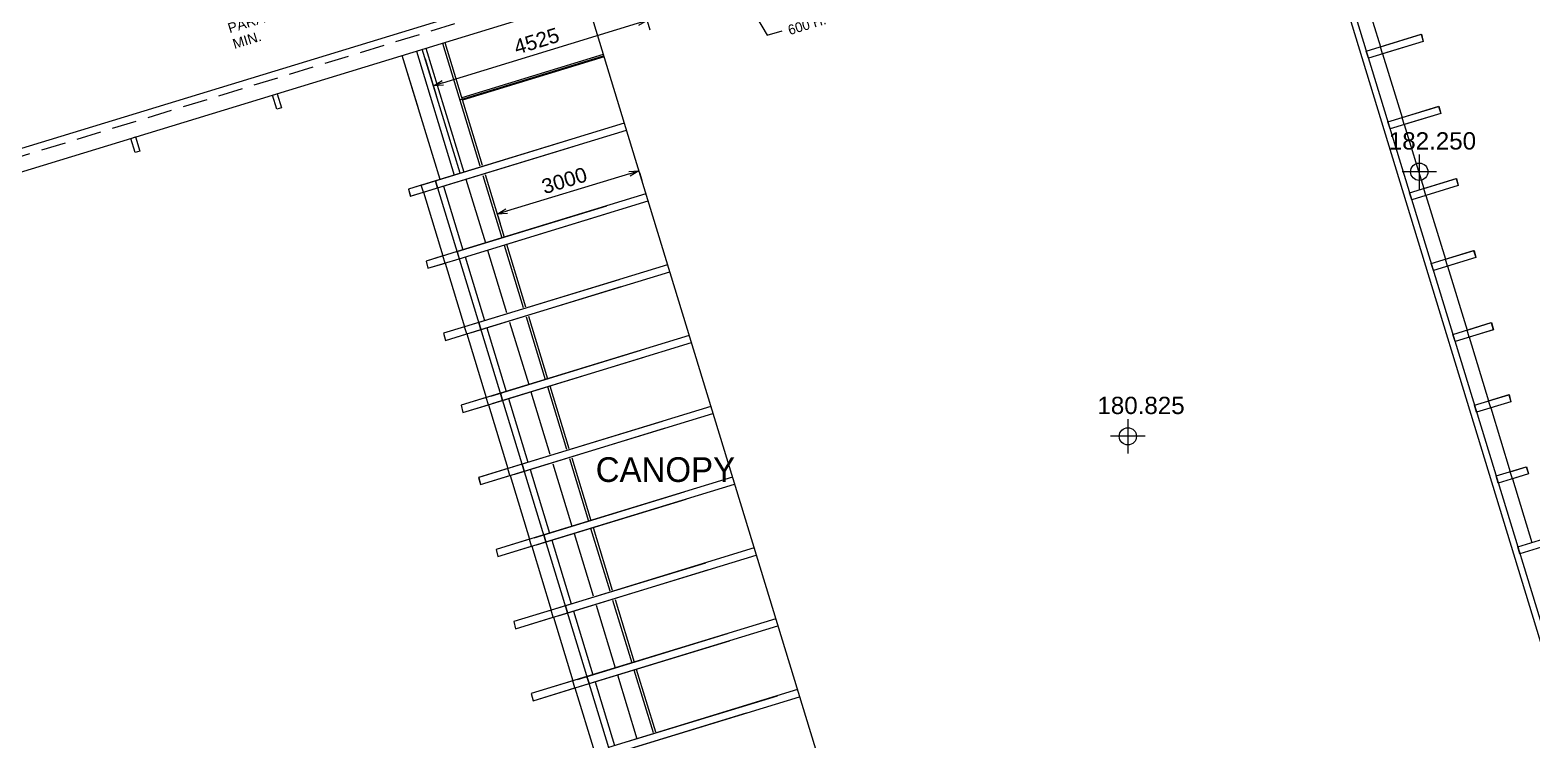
# Model space of a CAD drawing. Header units: millimetres. Extents: x 19735 to 121424, y -888 to 73156.
# Drawn here: x 47541 to 77964, y 31587 to 45966 of the extents above; entities that cross this region are included whole.
import ezdxf

# ---------------------------------------------------------------- set-up
doc = ezdxf.new("R2010")
doc.units = ezdxf.units.MM
doc.header["$LTSCALE"] = 1000
doc.linetypes.add('DASHED', pattern=[0.75, 0.5, -0.25])
doc.linetypes.add('HIDDEN', pattern=[9.525, 6.35, -3.175])
doc.layers.get('0').update_dxf_attribs({"color": 8})
doc.layers.get('Defpoints').update_dxf_attribs({"color": 8})
for name, color, linetype in [('DLN030_2', 8, 'Continuous'), ('DLN032__', 8, 'Continuous'), ('DLN040__', 8, 'Continuous'), ('DLN041__', 8, 'Continuous'), ('DLN210__', 8, 'Continuous'), ('DLN314__', 8, 'Continuous'), ('geometry', 8, 'Continuous'), ('LEVEL', 8, 'Continuous')]:
    doc.layers.add(name, color=color, linetype=linetype)
doc.styles.add('ROMANS', font='swissl.ttf')
doc.styles.get("Standard").update_dxf_attribs({"font": 'arial.ttf'})
doc.styles.add('SWIS721LT450', font='swissl.ttf')
doc.styles.add('SWIS721LT750', font='swissl.ttf')
doc.dimstyles.new('INTDIM', dxfattribs={"dimscale": 200, "dimtxt": 2.25, "dimasz": 1.5, "dimexe": 1, "dimexo": 0, "dimgap": 1, "dimtad": 1, "dimdec": 0, "dimrnd": 1, "dimzin": 1, "dimdsep": 46, "dimtxsty": 'SWIS721LT450', "dimcen": 1, "dimclrd": 1, "dimclre": 1, "dimclrt": 2, "dimaunit": 1, "dimadec": 3, "dimazin": 0, "dimtfac": 1, "dimtdec": 0, "dimtix": 1, "dimtmove": 2, "dimatfit": 0, "dimldrblk": 'DOT', "dimfxl": 1, "dimtolj": 1, "dimtzin": 0, "dimarcsym": 0})

# ---------------------------------------------------------------- blocks, each defined once
blk = doc.blocks.new('ELEX')
at = {"layer": 'DLN032__'}
for p, q in [((0, 0.5), (0, -0.5)), ((0.5, 0), (-0.5, 0))]:
    blk.add_line(p, q, dxfattribs=at)
blk.add_circle((0, 0), 0.25, dxfattribs=at)
at = {"layer": 'DLN032__', "style": 'ROMANS'}
blk.add_attdef('ELEX', (0.257, 0.354), '', height=0.5, dxfattribs=at)
blk = doc.blocks.new('DIMARR')
for p, q in [((-1, 0.25), (0, 0)), ((-1, 0), (0, 0)), ((0, 0), (-1, -0.25))]:
    blk.add_line(p, q)
blk = doc.blocks.new('*D80')
at = {"layer": 'Defpoints', "color": 0, "transparency": 16777216}
for p in [(59813, 46899), (60039, 46161), (55486, 45576)]:
    blk.add_point(p, dxfattribs=at)
at = {"layer": 'DLN030_2', "lineweight": -2, "transparency": 16777216}
for p, q in [((59872, 46708), (60097, 45970)), ((55903, 44897), (59848, 46103)), ((55544, 45385), (55770, 44647))]:
    blk.add_line(p, q, dxfattribs=at)
at = {"layer": 'DLN030_2', "lineweight": -2, "transparency": 16777216, "xscale": 200, "yscale": 200, "zscale": 200}
for p, rotation in [((60039, 46161), 17.00000000000844), ((55712, 44838), 197.0000000000084)]:
    blk.add_blockref('DIMARR', p, dxfattribs=dict(at, rotation=rotation))
at = {"layer": 'DLN030_2', "transparency": 16777216, "insert": (57801, 45743), "char_height": 300, "attachment_point": 5, "rotation": 17, "style": 'SWIS721LT450'}
blk.add_mtext('\\A1;4525', dxfattribs=at)
blk = doc.blocks.new('*D39')
at = {"layer": 'Defpoints', "color": 0, "transparency": 16777216}
for p in [(59824, 43272), (56955, 42395), (57004, 42236)]:
    blk.add_point(p, dxfattribs=at)
at = {"layer": 'DLN030_2', "lineweight": -2, "transparency": 16777216}
for p, q in [((59682, 43054), (57195, 42294)), ((59883, 43081), (59931, 42922)), ((57014, 42204), (57062, 42045))]:
    blk.add_line(p, q, dxfattribs=at)
at = {"layer": 'DLN030_2', "lineweight": -2, "transparency": 16777216, "xscale": 200, "yscale": 200, "zscale": 200}
for p, rotation in [((59873, 43113), 16.99999999999978), ((57004, 42236), 196.9999999999997)]:
    blk.add_blockref('DIMARR', p, dxfattribs=dict(at, rotation=rotation))
at = {"layer": 'DLN030_2', "transparency": 16777216, "insert": (58364, 42917), "char_height": 300, "attachment_point": 5, "rotation": 17, "style": 'SWIS721LT450'}
blk.add_mtext('\\A1;3000', dxfattribs=at)
blk = doc.blocks.new('_Dot')
at = {"color": 0, "linetype": 'ByBlock', "lineweight": -2}
blk.add_line((-0.5, 0), (-1, 0), dxfattribs=at)
at = {"color": 0, "linetype": 'ByBlock', "const_width": 0.5}
blk.add_lwpolyline([(-0.25, 0, 1), (0.25, 0, 1)], format="xyb", close=True, dxfattribs=at)
blk = doc.blocks.new('314')
at = {"layer": 'DLN314__'}
blk.add_lwpolyline([(650, -600), (550, -600), (550, -300), (650, -300)], close=True, dxfattribs=at)

msp = doc.modelspace()

# ---------------------------------------------------------------- linework, layer by layer
at = {"layer": 'DLN210__'}
for p, q in [((73654.3, 48228.9), (78434.5, 32593.3)), ((73773.8, 48265.4), (78554.1, 32629.8)), ((59681.7, 47329.4), (26784.8, 37271.8)), ((74499.2, 46918.7), (74893.9, 45627.7)), ((55408.5, 44376), (55079.6, 45451.8)), ((55408.5, 44376), (55079.6, 45451.8)), ((55847, 42941.5), (55079.6, 45451.8)), ((55366.5, 45539.5), (56133.9, 43029.2)), ((55814.9, 44500.2), (55486, 45576.1)), ((56253.5, 43065.6), (55486, 45576.1)), ((74937.8, 45484.2), (75332.5, 44193.2)), ((75376.4, 44049.8), (75771.1, 42758.8)), ((55509.3, 42681.1), (55904, 41390.1)), ((55796.2, 42768.8), (59260.8, 31436.6)), ((55915.7, 42805.4), (56310.4, 41514.4)), ((75814.9, 42615.3), (76209.6, 41324.3)), ((55947.9, 41246.7), (56342.6, 39955.7)), ((56354.3, 41370.9), (56749, 40079.9)), ((76253.5, 41180.9), (76648.2, 39889.8)), ((56792.9, 39936.5), (57187.6, 38645.5)), ((56386.4, 39812.2), (56781.1, 38521.2)), ((76692, 39746.4), (77086.7, 38455.4)), ((56825, 38377.8), (57219.7, 37086.7)), ((57231.4, 38502), (57626.1, 37211)), ((77130.6, 38311.9), (77525.3, 37020.9)), ((57263.5, 36943.3), (57658.2, 35652.3)), ((57670, 37067.6), (58064.7, 35776.6)), ((77569.1, 36877.5), (77963.8, 35586.5)), ((58108.5, 35633.1), (58503.2, 34342.1)), ((57702.1, 35508.8), (58096.8, 34217.8)), ((58140.7, 34074.4), (58535.4, 32783.4)), ((58547.1, 34198.7), (58941.8, 32907.6)), ((58579.2, 32639.9), (58973.9, 31348.9)), ((58985.6, 32764.2), (59380.3, 31473.2))]:
    msp.add_line(p, q, dxfattribs=at)
at = {"layer": 'DLN210__', "linetype": 'DASHED'}
msp.add_line((59725.6, 47186), (26685.2, 37084.5), dxfattribs=at)
at = {"layer": 'DLN210__'}
msp.add_lwpolyline([(20200.1, 57270.5), (69354.1, 72298.4), (75640.1, 51737.8), (26486.1, 36709.9)], close=True, dxfattribs=at)
at = {"layer": 'DLN314__', "linetype": 'HIDDEN', "ltscale": 0.5}
for p, q in [((55464.5, 42824.6), (59576.6, 44081.8)), ((55508.4, 42681.1), (59620.5, 43938.3)), ((56190, 41477.8), (60015.2, 42647.3)), ((56233.8, 41334.4), (60059, 42503.9)), ((56437.3, 39984.9), (60453.7, 41212.9)), ((56481.1, 39841.5), (60497.6, 41069.4)), ((56875.8, 38550.4), (60892.3, 39778.4)), ((56919.7, 38407), (60936.2, 39635)), ((57314.4, 37116), (61330.9, 38343.9)), ((57358.2, 36972.5), (61374.7, 38200.5)), ((57752.9, 35681.5), (61769.4, 36909.5)), ((57796.8, 35538.1), (61813.3, 36766)), ((58191.5, 34247.1), (62208, 35475)), ((58235.4, 34103.6), (62251.8, 35331.6)), ((58630.1, 32812.6), (62646.5, 34040.6)), ((58673.9, 32669.2), (62690.4, 33897.1)), ((59642.4, 31553.6), (63085.1, 32606.1)), ((59016.8, 31205.5), (63128.9, 32462.7))]:
    msp.add_line(p, q, dxfattribs=at)
at = {"layer": 'DLN314__'}
for p, q in [((56190.9, 41477.8), (55563.6, 41286)), ((55563.6, 41286), (55599.1, 41140)), ((55599.1, 41140), (56234.8, 41334.4))]:
    msp.add_line(p, q, dxfattribs=at)
for points in [[(74607.1, 45540), (75717.1, 45879.3), (75760.9, 45735.9), (74650.9, 45396.5)], [(74893.9, 45627.7), (74893.9, 45627.7), (75725.5, 45881.9), (75761, 45735.9), (74937.8, 45484.2), (74893.9, 45627.7)], [(75045.6, 44105.5), (76072.1, 44419.3), (76116, 44275.9), (75089.5, 43962.1)], [(75332.5, 44193.2), (75332.5, 44193.3), (76080.6, 44421.9), (76116.1, 44275.9), (75376.4, 44049.8), (75332.5, 44193.2)], [(55244, 42600), (55796.2, 42768.8), (55752.3, 42912.3), (55208.5, 42746)], [(75484.2, 42671), (76427.2, 42959.4), (76471.1, 42815.9), (75528, 42527.6)], [(75771.1, 42758.8), (75771.1, 42758.8), (76435.7, 42962), (76471.2, 42816), (75814.9, 42615.3), (75771.1, 42758.8)], [(55243, 42600), (55508.4, 42681.1), (55464.5, 42824.6), (55207.5, 42746)], [(55946.9, 41246.7), (55903.1, 41390.1), (55562.6, 41286), (55598.2, 41140)], [(75922.7, 41236.6), (76782.3, 41499.4), (76826.1, 41355.9), (75966.6, 41093.1)], [(76209.6, 41324.3), (76790.8, 41502), (76826.3, 41356), (76253.5, 41180.9)], [(56341.6, 39955.7), (55917.8, 39826.1), (55953.3, 39680.1), (56385.5, 39812.2)], [(56629.5, 40043.4), (55918.7, 39826.1), (55954.2, 39680.1), (56673.3, 39899.9)], [(76361.3, 39802.1), (77137.3, 40039.4), (77181.2, 39896), (76405.1, 39658.7)], [(76648.2, 39889.8), (77145.9, 40042), (77181.4, 39896), (76692, 39746.4)], [(56780.2, 38521.2), (56272.9, 38366.1), (56308.4, 38220.1), (56824.1, 38377.8)], [(57068, 38608.9), (56273.8, 38366.1), (56309.3, 38220.1), (57111.9, 38465.5)], [(76799.8, 38367.7), (77492.4, 38579.4), (77536.3, 38436), (76843.7, 38224.2)], [(77130.6, 38311.9), (77086.7, 38455.4), (77501, 38582.1), (77536.6, 38436.1)], [(57550.4, 37031), (57506.6, 37174.5), (56628.9, 36906.1), (56664.4, 36760.1), (57550.4, 37031), (57550.4, 37031)], [(77238.4, 36933.2), (77847.5, 37119.4), (77891.3, 36976), (77282.3, 36789.8)], [(77891.7, 36976.1), (77569.2, 36877.5), (77525.3, 37020.9), (77856.2, 37122.1)], [(57262.6, 36943.3), (57218.8, 37086.7), (56628, 36906.1), (56663.5, 36760.1), (57262.6, 36943.3), (57262.6, 36943.3)], [(57701.2, 35508.8), (57701.2, 35508.8), (57657.3, 35652.3), (56983.1, 35446.2), (57018.6, 35300.2), (57701.2, 35508.8)], [(57989, 35596.6), (57989, 35596.6), (57945.1, 35740), (56984, 35446.2), (57019.5, 35300.2), (57989, 35596.6)], [(77677, 35498.8), (78202.5, 35659.5), (78246.4, 35516), (77720.8, 35355.3)], [(58139.7, 34074.4), (58095.9, 34217.8), (57338.2, 33986.2), (57373.7, 33840.2), (58139.7, 34074.4), (58139.7, 34074.4)], [(58427.5, 34162.1), (58383.7, 34305.5), (57339.1, 33986.2), (57374.6, 33840.2), (58427.5, 34162.1), (58427.5, 34162.1)], [(58866.1, 32727.6), (58822.2, 32871.1), (57694.2, 32526.2), (57729.8, 32380.2)], [(58578.3, 32639.9), (58534.4, 32783.4), (57693.3, 32526.2), (57728.8, 32380.2)]]:
    msp.add_lwpolyline(points, close=True, dxfattribs=at)
for points in [[(59576.6, 44081.7), (55752.3, 42912.3), (55796.2, 42768.8), (59620.5, 43938.3)], [(60015.2, 42647.3), (56190.9, 41477.8), (56234.8, 41334.4), (60059.1, 42503.8)], [(60453.8, 41212.8), (56629.5, 40043.4), (56673.3, 39899.9), (60497.6, 41069.4)], [(60892.3, 39778.4), (57068, 38608.9), (57111.9, 38465.5), (60936.2, 39634.9)], [(61330.9, 38343.9), (57506.6, 37174.5), (57550.4, 37031), (61374.7, 38200.5)], [(61769.4, 36909.4), (57945.1, 35740), (57989, 35596.6), (61813.3, 36766)], [(62208, 35475), (58383.7, 34305.5), (58427.5, 34162.1), (62251.8, 35331.5)], [(62646.6, 34040.5), (58822.2, 32871.1), (58866.1, 32727.6), (62690.4, 33897.1)], [(63085.1, 32606.1), (59260.8, 31436.6), (59304.7, 31293.2), (63129, 32462.6)]]:
    msp.add_lwpolyline(points, dxfattribs=at)
at = {"layer": 'geometry', "linetype": 'Continuous'}
for p, q in [((58809.1, 46592.1), (59576.6, 44081.7)), ((55892.4, 45700.3), (56652.6, 43214)), ((55940.2, 45715), (56700.4, 43228.6)), ((55557.7, 45598.1), (56325.3, 43087.5)), ((56243.3, 44552.8), (59160, 45444.5)), ((59152.7, 45468.4), (56283.8, 44591.3)), ((59167.3, 45420.6), (56298.4, 44543.5)), ((59576.6, 44081.7), (65970.9, 23167)), ((56369.1, 42944), (56763.8, 41653)), ((56711.1, 43022.7), (57098.5, 41755.4)), ((56758.9, 43037.3), (57146.3, 41770)), ((56807.7, 41509.6), (57195, 40242.7)), ((57142.4, 41611.9), (57529.7, 40345)), ((57190.2, 41626.6), (57577.5, 40359.7)), ((57636, 40168.4), (58023.5, 38901.1)), ((57253.5, 40051.4), (57640.9, 38784.1)), ((57588.2, 40153.8), (57975.6, 38886.5)), ((57684.8, 38640.7), (58072.1, 37373.8)), ((58019.5, 38743), (58406.8, 37476.1)), ((58067.3, 38757.6), (58454.6, 37490.7)), ((58130.6, 37182.5), (58518.1, 35915.2)), ((58465.3, 37284.9), (58852.8, 36017.5)), ((58513.1, 37299.5), (58900.6, 36032.2)), ((58561.9, 35771.8), (58949.2, 34504.9)), ((58896.6, 35874.1), (59283.9, 34607.2)), ((58944.4, 35888.7), (59331.8, 34621.8)), ((59342.4, 34415.9), (59729.9, 33148.6)), ((59390.2, 34430.6), (59777.7, 33163.3)), ((59007.7, 34313.6), (59395.2, 33046.3)), ((59439, 32902.8), (59833.7, 31611.8)), ((59773.7, 33005.2), (60161.1, 31738.3)), ((59821.5, 33019.8), (60208.9, 31752.9))]:
    msp.add_line(p, q, dxfattribs=at)

# ---------------------------------------------------------------- block references
at = {"layer": 'DLN032__'}
ref = msp.add_blockref('ELEX', (75681.5, 43095.3), dxfattribs=dict(at, xscale=700, yscale=700, zscale=700))
ref.add_attrib('ELEX', '182.250', (75064.6, 43546.2), dxfattribs={"layer": 'LEVEL', "height": 350, "style": 'ROMANS'})
ref = msp.add_blockref('ELEX', (69778.2, 37737), dxfattribs=dict(at, xscale=700, yscale=700, zscale=700))
ref.add_attrib('ELEX', '180.825', (69161.3, 38187.9), dxfattribs={"layer": 'LEVEL', "height": 350, "style": 'ROMANS'})
at = {"layer": 'DLN314__', "rotation": 16.99999999998646}
for p in [(51836.1, 44773.9), (48967.1, 43896.8)]:
    msp.add_blockref('314', p, dxfattribs=at)

# ---------------------------------------------------------------- texts
at = {"layer": 'DLN040__', "insert": (51524.9, 46092.2), "char_height": 200, "width": 3503.581, "attachment_point": 1, "rotation": 17}
msp.add_mtext('{\\fSwis721 Lt BT|b0|i0|c0|p34;PARAPET WALL 1100 H MIN.}', dxfattribs=at)
at = {"layer": 'DLN040__', "insert": (62871, 46053.9), "char_height": 200, "width": 3822.687, "attachment_point": 1, "rotation": 17, "style": 'SWIS721LT750'}
msp.add_mtext('{\\fUnivers|b0|i0|c0|p34;600 H. C.C. CURB}', dxfattribs=at)
at = {"layer": 'DLN041__', "insert": (58998.7, 36805.7), "char_height": 500, "width": 2116.059, "attachment_point": 7, "style": 'SWIS721LT750'}
msp.add_mtext('{\\fUnivers|b0|i0|c0|p34;CANOPY}', dxfattribs=at)

# ---------------------------------------------------------------- dimensions: what is measured, and where the dimension line sits
at = {"layer": 'DLN030_2'}
for p1, p2, distance, picture, middle in [((55486, 45576.1), (59813.3, 46899.1), -771.3, '*D80', (57800.8, 45743.1)), ((59824.1, 43272.3), (56955.2, 42395.2), 166.7, '*D39', (58364.1, 42917.4))]:
    dim = msp.add_aligned_dim(p1=p1, p2=p2, distance=distance, dimstyle='INTDIM', override={"dimscale": 1, "dimtxt": 300, "dimasz": 200, "dimexe": 200, "dimexo": 200, "dimgap": 100, "dimrnd": 0, "dimzin": 0, "dimblk": 'DIMARR', "dimcen": 200, "dimclrd": 256, "dimclre": 256, "dimclrt": 256}, dxfattribs=at)
    dim.commit()
    dim.dimension.update_dxf_attribs({"geometry": picture, "text_midpoint": middle})

# ---------------------------------------------------------------- leaders
at = {"layer": 'DLN040__'}
msp.add_leader([(61191.5, 48034.6), (62472.2, 45858.8), (62773.9, 45951)], dimstyle='INTDIM', override={"dimscale": 1, "dimtxt": 300, "dimasz": 200, "dimexe": 200, "dimexo": 200, "dimgap": 100, "dimtad": 0, "dimrnd": 0, "dimzin": 0, "dimcen": 200, "dimclrd": 256, "dimclrt": 256}, dxfattribs=at)

doc.saveas('drawing.dxf')
